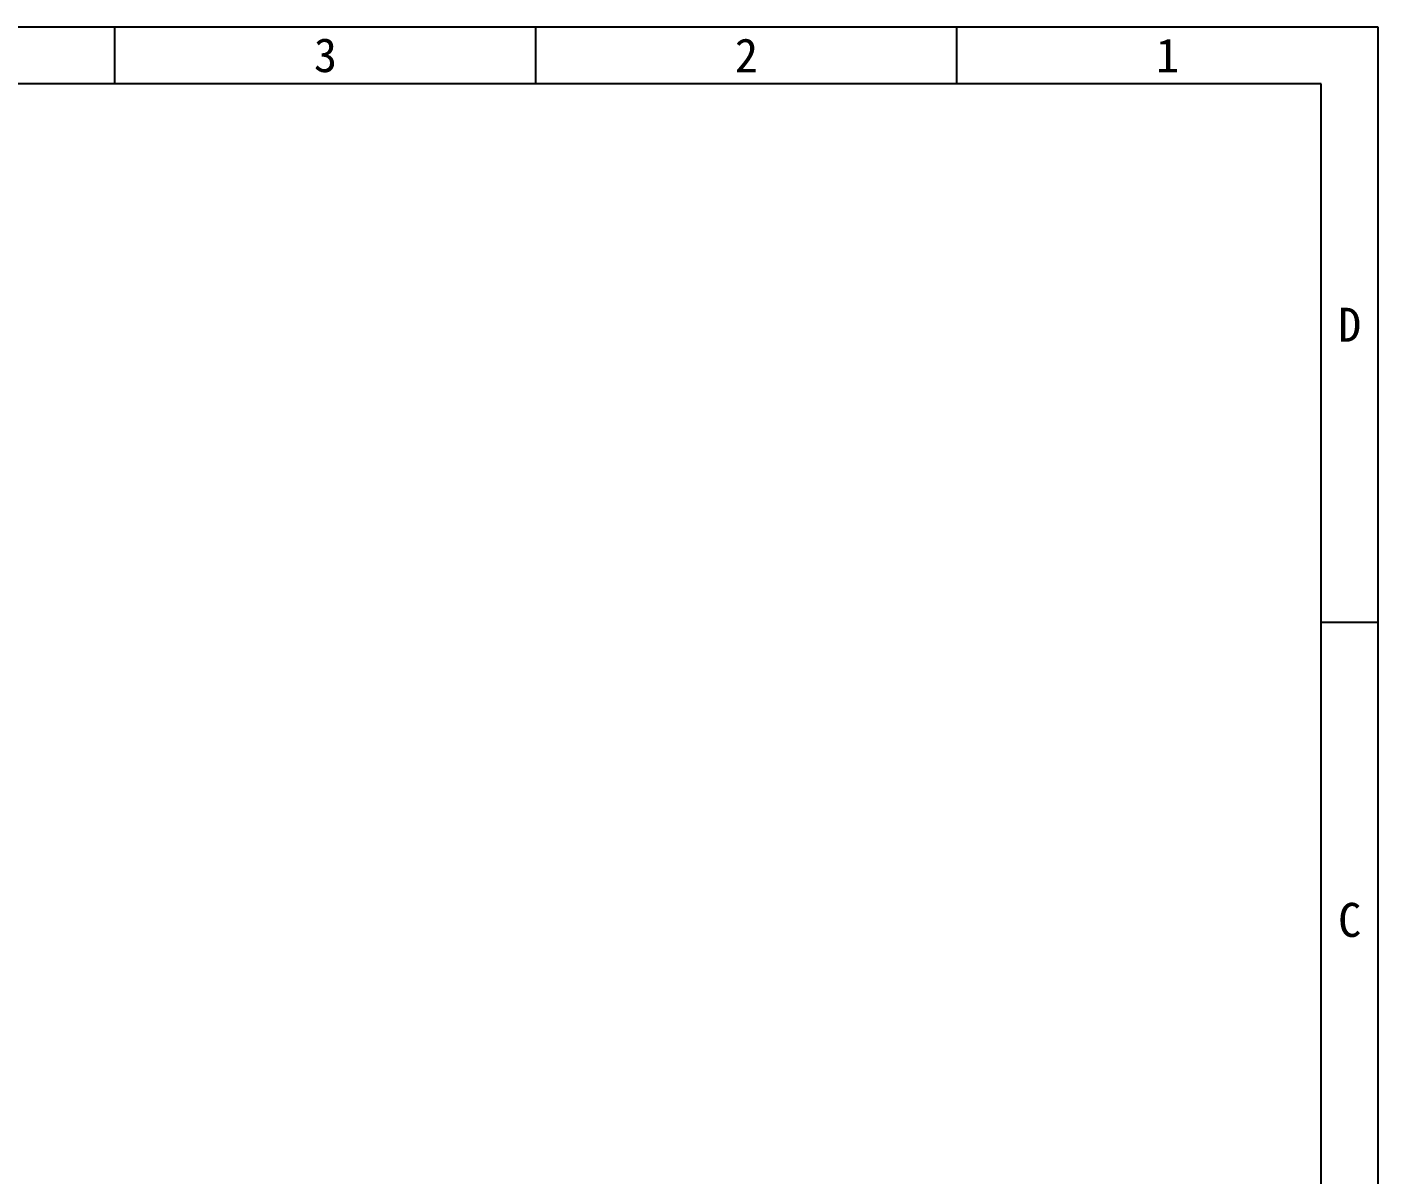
# Model space of a CAD drawing. Header units: millimetres. Extents: x 547 to 2149, y 622 to 1790.
# Drawn here: x 1702.6 to 1821.7, y 1450.1 to 1551.3 of the extents above; entities that cross this region are included whole.
import ezdxf

# ---------------------------------------------------------------- set-up
doc = ezdxf.new("R2010")
doc.units = ezdxf.units.MM
doc.layers.add('仅图框使用', color=7, linetype='Continuous')
doc.styles.get("Standard").update_dxf_attribs({"font": 'txt', "bigfont": 'gbcbig.shx'})

msp = doc.modelspace()

# ---------------------------------------------------------------- linework, layer by layer
at = {"layer": '仅图框使用'}
for p, q in [((1821.68, 1551.28), (1524.68, 1551.28)), ((1710.3, 1546.28), (1710.3, 1551.28)), ((1747.43, 1546.28), (1747.43, 1551.28)), ((1784.55, 1546.28), (1784.55, 1551.28)), ((1821.68, 1341.28), (1821.68, 1551.28)), ((1816.68, 1546.28), (1529.68, 1546.28)), ((1816.68, 1346.28), (1816.68, 1546.28)), ((1821.68, 1498.78), (1816.68, 1498.78))]:
    msp.add_line(p, q, dxfattribs=at)

# ---------------------------------------------------------------- texts
at = {"layer": '仅图框使用', "char_height": 3, "attachment_point": 5}
for s, insert, width in [('{\\fSimSun|b0|i0|c134|p2;3}', (1728.87, 1548.78), 37.125), ('{\\fSimSun|b0|i0|c134|p2;2}', (1765.99, 1548.78), 37.125), ('{\\fSimSun|b0|i0|c134|p2;1}', (1803.12, 1548.78), 37.125), ('{\\fSimSun|b0|i0|c134|p2;D}', (1819.18, 1525.03), 5), ('{\\fSimSun|b0|i0|c134|p2;C}', (1819.18, 1472.53), 5)]:
    msp.add_mtext(s, dxfattribs=dict(at, insert=insert, width=width))

doc.saveas('drawing.dxf')
